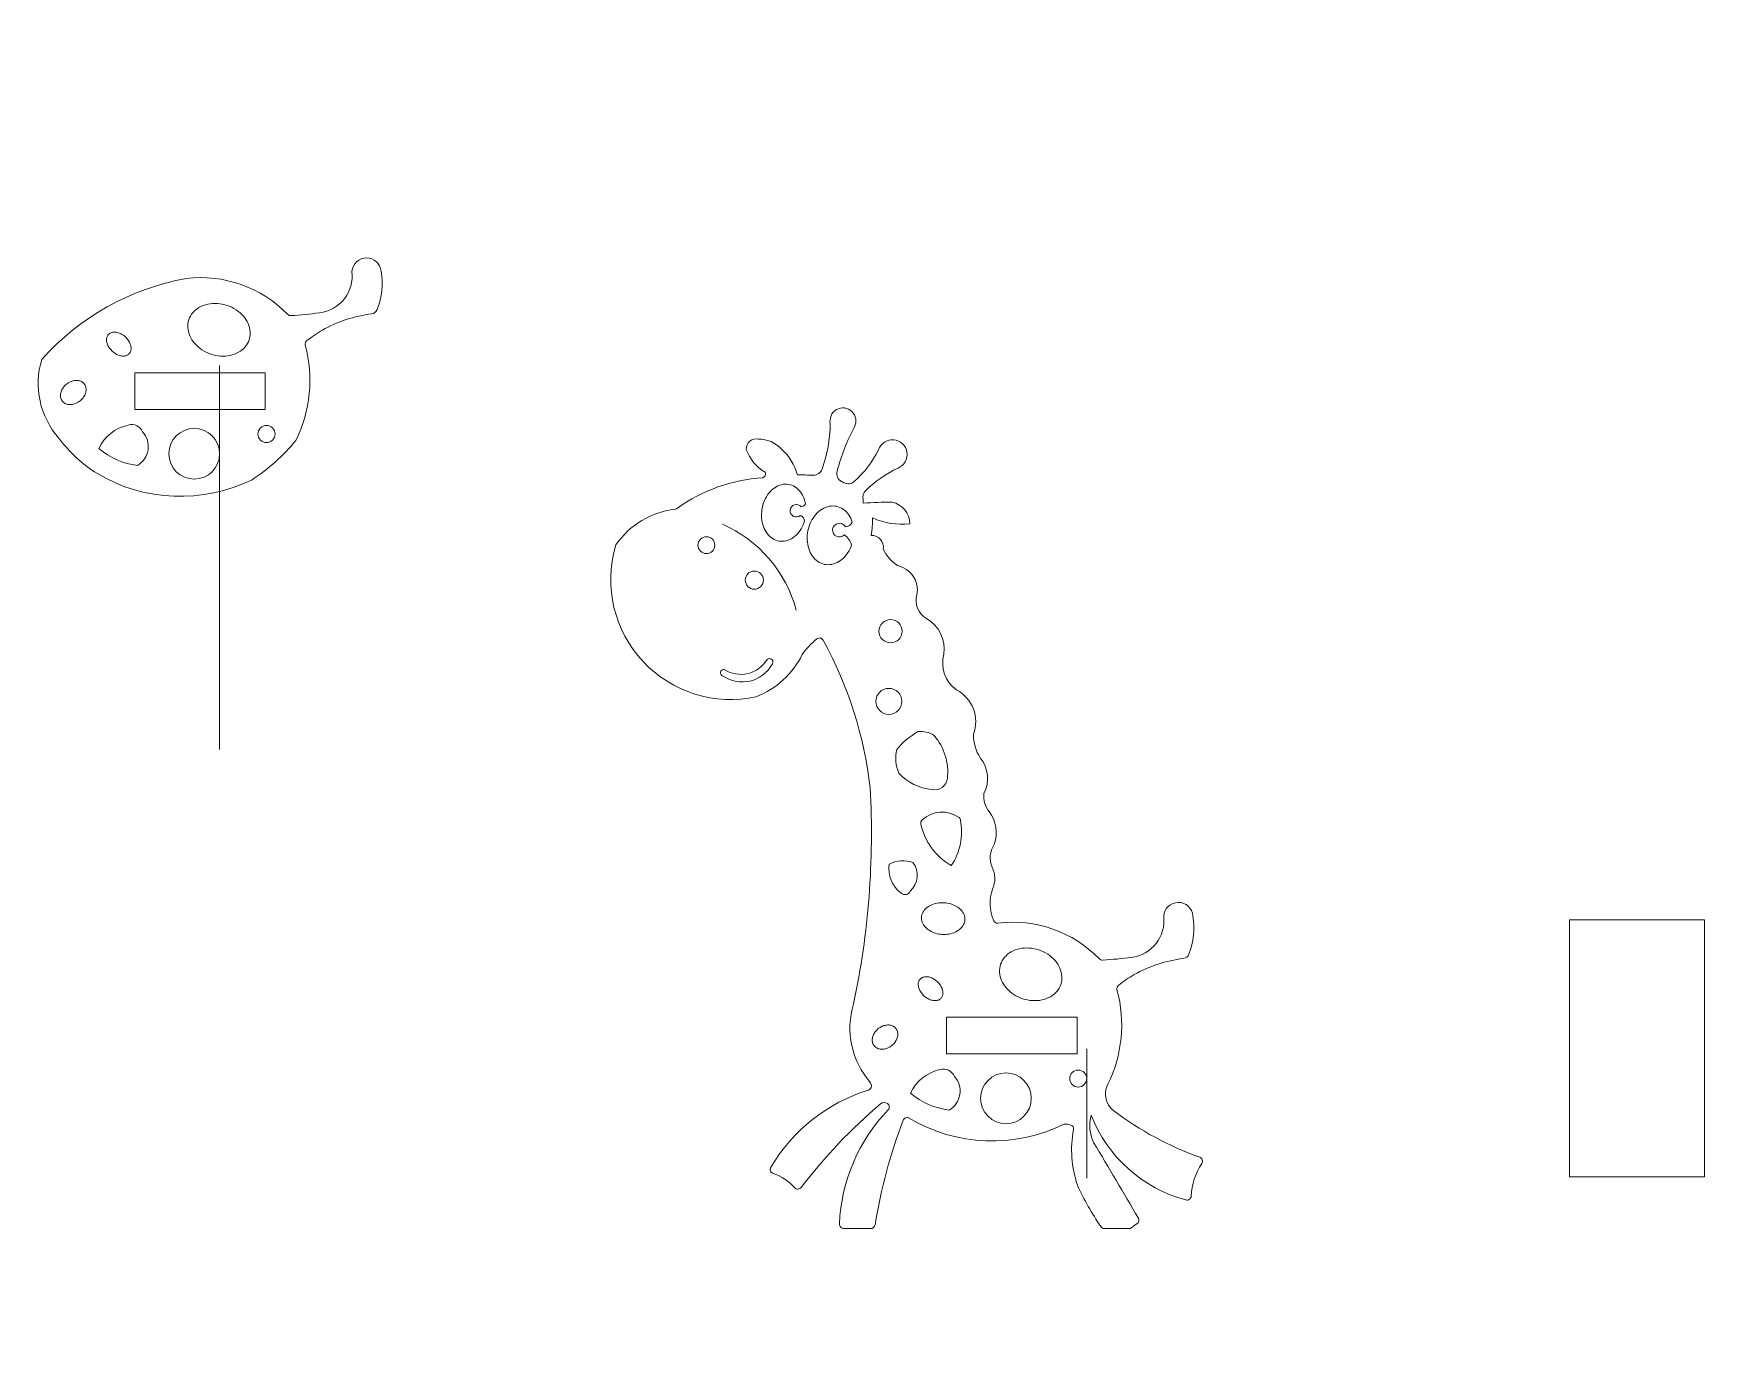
# Model space of a CAD drawing. Header units: centimetres. Extents: x -19 to 17.4, y -11.8 to 17.1.
import ezdxf

# ---------------------------------------------------------------- set-up
doc = ezdxf.new("R2010")
doc.units = ezdxf.units.CM
doc.header["$MEASUREMENT"] = 0
doc.layers.add('layer 1', color=7, linetype='Continuous')

msp = doc.modelspace()

# ---------------------------------------------------------------- linework, layer by layer
at = {"layer": 'layer 1', "lineweight": 9}
for points, knots in [([(-14.97943, 7.94499), (-14.97943, 8.25035), (-15.22698, 8.49791), (-15.53235, 8.49791), (-15.53235, 8.49791), (-15.83772, 8.49791), (-16.08527, 8.25036), (-16.08527, 7.94499), (-16.08527, 7.94499), (-16.08527, 7.63962), (-15.83772, 7.39207), (-15.53235, 7.39206), (-15.53235, 7.39206), (-15.22698, 7.39206), (-14.97943, 7.63961), (-14.97943, 7.94498), (-14.97943, 17.10608), (-14.97943, -10.37661), (-14.97943, 7.94499)], [0, 0, 0, 0, 0.2, 0.2, 0.2, 0.2, 0.4, 0.4, 0.4, 0.4, 0.6, 0.6, 0.6, 0.6, 1, 1, 1, 1.00001, 1.00001, 1.00001, 1.00001]), ([(-11.45754, 11.92218), (-11.4711, 12.08785), (-11.60972, 12.21527), (-11.77595, 12.21485), (-11.77595, 12.21485), (-11.94218, 12.21443), (-12.08015, 12.08631), (-12.09287, 11.92057)], [0, 0, 0, 0, 0.33333333, 0.33333333, 0.33333333, 0.33333333, 1, 1, 1, 1]), ([(-1.13538, 8.53273), (-1.07855, 8.64435), (-1.10184, 8.78005), (-1.19264, 8.86634), (-1.19264, 8.86634), (-1.28343, 8.95263), (-1.42014, 8.96898), (-1.52873, 8.90655), (-1.52873, 8.90655), (-1.63731, 8.84411), (-1.69195, 8.71774), (-1.66306, 8.59586)], [0, 0, 0, 0, 0.25, 0.25, 0.25, 0.25, 0.5, 0.5, 0.5, 0.5, 1, 1, 1, 1]), ([(-16.77205, 7.68849), (-16.64672, 7.76057), (-16.56078, 7.88554), (-16.53832, 8.02837), (-16.53832, 8.02837), (-16.51587, 8.1712), (-16.55931, 8.31652), (-16.65649, 8.42358)], [0, 0, 0, 0, 0.33333333, 0.33333333, 0.33333333, 0.33333333, 1, 1, 1, 1]), ([(-13.7703, 8.37554), (-13.7703, 8.47835), (-13.85365, 8.5617), (-13.95646, 8.5617), (-13.95646, 8.5617), (-14.05927, 8.5617), (-14.14262, 8.47835), (-14.14262, 8.37554), (-14.14262, 8.37554), (-14.14262, 8.27273), (-14.05927, 8.18938), (-13.95646, 8.18938), (-13.95646, 8.18938), (-13.85365, 8.18938), (-13.7703, 8.27272), (-13.7703, 8.37554)], [0, 0, 0, 0, 0.2, 0.2, 0.2, 0.2, 0.4, 0.4, 0.4, 0.4, 0.6, 0.6, 0.6, 0.6, 1, 1, 1, 1]), ([(-3.23104, 8.26323), (-3.2975, 8.27855), (-3.36728, 8.26146), (-3.41914, 8.21718), (-3.41914, 8.21718), (-3.47101, 8.1729), (-3.49882, 8.10666), (-3.49411, 8.03863)], [0, 0, 0, 0, 0.33333333, 0.33333333, 0.33333333, 0.33333333, 1, 1, 1, 1]), ([(-0.18671, 7.63243), (-0.05005, 7.6882), (0.03064, 7.83031), (0.0085, 7.97625), (0.0085, 7.97625), (-0.01364, 8.12219), (-0.13284, 8.23398), (-0.2799, 8.24671), (-0.2799, 8.24671), (-0.42696, 8.25944), (-0.5636, 8.1698), (-0.6105, 8.02984)], [0, 0, 0, 0, 0.25, 0.25, 0.25, 0.25, 0.5, 0.5, 0.5, 0.5, 1, 1, 1, 1]), ([(-3.13464, 7.42358), (-3.11012, 7.43093), (-3.0903, 7.44905), (-3.08079, 7.47281), (-3.08079, 7.47281), (-3.07128, 7.49656), (-3.07313, 7.52336), (-3.0858, 7.54559)], [0, 0, 0, 0, 0.33333333, 0.33333333, 0.33333333, 0.33333333, 1, 1, 1, 1]), ([(-2.29978, 6.78692), (-2.33466, 6.8303), (-2.39252, 6.84793), (-2.44566, 6.83138), (-2.44566, 6.83138), (-2.49881, 6.81483), (-2.53642, 6.76745), (-2.54049, 6.71194), (-2.54049, 6.71194), (-2.54456, 6.65643), (-2.51427, 6.60408), (-2.46412, 6.57994), (-2.46412, 6.57994), (-2.41396, 6.55581), (-2.35414, 6.56481), (-2.31331, 6.60263)], [0, 0, 0, 0, 0.2, 0.2, 0.2, 0.2, 0.4, 0.4, 0.4, 0.4, 0.6, 0.6, 0.6, 0.6, 1, 1, 1, 1]), ([(-1.33426, 6.35255), (-1.36544, 6.40898), (-1.42934, 6.43899), (-1.49267, 6.42697), (-1.49267, 6.42697), (-1.556, 6.41494), (-1.60445, 6.3636), (-1.61278, 6.29968), (-1.61278, 6.29968), (-1.62111, 6.23575), (-1.58743, 6.17371), (-1.5293, 6.14586), (-1.5293, 6.14586), (-1.47116, 6.118), (-1.40171, 6.13065), (-1.35711, 6.1772)], [0, 0, 0, 0, 0.2, 0.2, 0.2, 0.2, 0.4, 0.4, 0.4, 0.4, 0.6, 0.6, 0.6, 0.6, 1, 1, 1, 1]), ([(-6.34826, 5.93106), (-6.60451, 5.04544), (-6.37577, 4.09033), (-5.74614, 3.41688), (-5.74614, 3.41688), (-5.1165, 2.74343), (-4.17891, 2.45105), (-3.27808, 2.64723)], [0, 0, 0, 0, 0.33333333, 0.33333333, 0.33333333, 0.33333333, 1, 1, 1, 1]), ([(-4.18146, 5.95091), (-4.18146, 6.05211), (-4.2635, 6.13415), (-4.3647, 6.13415), (-4.3647, 6.13415), (-4.4659, 6.13415), (-4.54794, 6.05211), (-4.54794, 5.95091), (-4.54794, 5.95091), (-4.54794, 5.84971), (-4.4659, 5.76767), (-4.3647, 5.76767), (-4.3647, 5.76767), (-4.2635, 5.76767), (-4.18146, 5.84971), (-4.18146, 5.95091)], [0, 0, 0, 0, 0.2, 0.2, 0.2, 0.2, 0.4, 0.4, 0.4, 0.4, 0.6, 0.6, 0.6, 0.6, 1, 1, 1, 1]), ([(-0.5086, 5.86788), (-0.49623, 5.94348), (-0.51819, 6.02067), (-0.56851, 6.07844), (-0.56851, 6.07844), (-0.61883, 6.13621), (-0.69227, 6.16856), (-0.76886, 6.16668)], [0, 0, 0, 0, 0.33333333, 0.33333333, 0.33333333, 0.33333333, 1, 1, 1, 1]), ([(-3.12222, 5.19009), (-3.12222, 5.29901), (-3.21051, 5.3873), (-3.31943, 5.3873), (-3.31943, 5.3873), (-3.42834, 5.3873), (-3.51663, 5.29901), (-3.51663, 5.19009), (-3.51663, 5.19009), (-3.51663, 5.08118), (-3.42834, 4.99289), (-3.31943, 4.99289), (-3.31943, 4.99289), (-3.21051, 4.99289), (-3.12222, 5.08118), (-3.12222, 5.19009)], [0, 0, 0, 0, 0.2, 0.2, 0.2, 0.2, 0.4, 0.4, 0.4, 0.4, 0.6, 0.6, 0.6, 0.6, 1, 1, 1, 1]), ([(-0.09586, 4.07741), (-0.09586, 4.21714), (-0.20913, 4.3304), (-0.34885, 4.3304), (-0.34885, 4.3304), (-0.48858, 4.3304), (-0.60184, 4.21714), (-0.60184, 4.07741), (-0.60184, 4.07741), (-0.60184, 3.93769), (-0.48858, 3.82442), (-0.34885, 3.82442), (-0.34885, 3.82442), (-0.20913, 3.82442), (-0.09586, 3.93769), (-0.09586, 4.07741)], [0, 0, 0, 0, 0.2, 0.2, 0.2, 0.2, 0.4, 0.4, 0.4, 0.4, 0.6, 0.6, 0.6, 0.6, 1, 1, 1, 1]), ([(-1.81982, 3.88266), (-1.83273, 3.90613), (-1.85534, 3.9227), (-1.88161, 3.92796), (-1.88161, 3.92796), (-1.90787, 3.93322), (-1.93512, 3.92662), (-1.95608, 3.90994)], [0, 0, 0, 0, 0.33333333, 0.33333333, 0.33333333, 0.33333333, 1, 1, 1, 1]), ([(-3.99773, 3.09734), (-3.82643, 2.98298), (-3.61544, 2.94463), (-3.41485, 2.99138), (-3.41485, 2.99138), (-3.21426, 3.03813), (-3.04197, 3.16583), (-2.93889, 3.34414)], [0, 0, 0, 0, 0.33333333, 0.33333333, 0.33333333, 0.33333333, 1, 1, 1, 1]), ([(-3.97384, 3.24064), (-3.82164, 3.14339), (-3.63643, 3.1122), (-3.46076, 3.15424), (-3.46076, 3.15424), (-3.2851, 3.19628), (-3.13407, 3.30793), (-3.04238, 3.46356)], [0, 0, 0, 0, 0.33333333, 0.33333333, 0.33333333, 0.33333333, 1, 1, 1, 1]), ([(-2.93889, 3.34414), (-2.90685, 3.37294), (-2.90379, 3.4221), (-2.93201, 3.45466), (-2.93201, 3.45466), (-2.96022, 3.48722), (-3.00932, 3.49118), (-3.04238, 3.46356)], [0, 0, 0, 0, 0.33333333, 0.33333333, 0.33333333, 0.33333333, 1, 1, 1, 1]), ([(-3.97384, 3.24064), (-4.01324, 3.24687), (-4.05029, 3.22018), (-4.05684, 3.18084), (-4.05684, 3.18084), (-4.0634, 3.1415), (-4.03701, 3.10423), (-3.99773, 3.09734)], [0, 0, 0, 0, 0.33333333, 0.33333333, 0.33333333, 0.33333333, 1, 1, 1, 1]), ([(-0.10229, 2.54753), (-0.10229, 2.70385), (-0.22902, 2.83058), (-0.38534, 2.83058), (-0.38534, 2.83058), (-0.54166, 2.83058), (-0.66839, 2.70385), (-0.66839, 2.54753), (-0.66839, 2.54753), (-0.66839, 2.39121), (-0.54167, 2.26448), (-0.38534, 2.26448), (-0.38534, 2.26448), (-0.22902, 2.26448), (-0.10229, 2.3912), (-0.10229, 2.54753)], [0, 0, 0, 0, 0.2, 0.2, 0.2, 0.2, 0.4, 0.4, 0.4, 0.4, 0.6, 0.6, 0.6, 0.6, 1, 1, 1, 1]), ([(0.55008, 0.62737), (0.62843, 0.60834), (0.71118, 0.62464), (0.77646, 0.67195), (0.77646, 0.67195), (0.84175, 0.71926), (0.88299, 0.79282), (0.8893, 0.8732)], [0, 0, 0, 0, 0.33333333, 0.33333333, 0.33333333, 0.33333333, 1, 1, 1, 1]), ([(-0.11987, -1.63023), (-0.09059, -1.65789), (-0.04972, -1.66963), (-0.01022, -1.66173), (-0.01022, -1.66173), (0.02927, -1.65384), (0.06249, -1.62728), (0.07889, -1.5905)], [0, 0, 0, 0, 0.33333333, 0.33333333, 0.33333333, 0.33333333, 1, 1, 1, 1]), ([(6.24201, -2.12654), (6.22846, -1.96087), (6.08983, -1.83345), (5.9236, -1.83387), (5.9236, -1.83387), (5.75738, -1.83429), (5.6194, -1.96241), (5.60668, -2.12815)], [0, 0, 0, 0, 0.33333333, 0.33333333, 0.33333333, 0.33333333, 1, 1, 1, 1]), ([(3.92925, -5.67318), (3.92925, -5.57037), (3.84591, -5.48703), (3.74309, -5.48703), (3.74309, -5.48703), (3.64028, -5.48703), (3.55693, -5.57037), (3.55693, -5.67318), (3.55693, -5.67318), (3.55693, -5.776), (3.64028, -5.85934), (3.74309, -5.85934), (3.74309, -5.85934), (3.84591, -5.85934), (3.92925, -5.776), (3.92925, -5.67319), (3.92925, -2.58889), (3.92925, -11.84178), (3.92925, -5.67318)], [0, 0, 0, 0, 0.2, 0.2, 0.2, 0.2, 0.4, 0.4, 0.4, 0.4, 0.6, 0.6, 0.6, 0.6, 1, 1, 1, 1.00001, 1.00001, 1.00001, 1.00001]), ([(0.9275, -6.36023), (1.05284, -6.28815), (1.13878, -6.16318), (1.16123, -6.02035), (1.16123, -6.02035), (1.18369, -5.87752), (1.14024, -5.73221), (1.04307, -5.62514)], [0, 0, 0, 0, 0.33333333, 0.33333333, 0.33333333, 0.33333333, 1, 1, 1, 1]), ([(2.72012, -6.10374), (2.72012, -5.79837), (2.47257, -5.55082), (2.1672, -5.55082), (2.1672, -5.55082), (1.86183, -5.55082), (1.61428, -5.79837), (1.61428, -6.10374), (1.61428, -6.10374), (1.61428, -6.4091), (1.86183, -6.65666), (2.1672, -6.65666), (2.1672, -6.65666), (2.47257, -6.65666), (2.72012, -6.40911), (2.72012, -6.10374)], [0, 0, 0, 0, 0.2, 0.2, 0.2, 0.2, 0.4, 0.4, 0.4, 0.4, 0.6, 0.6, 0.6, 0.6, 1, 1, 1, 1]), ([(-0.40204, -6.3565), (-0.38319, -6.33693), (-0.37409, -6.30997), (-0.37721, -6.28298), (-0.37721, -6.28298), (-0.38034, -6.256), (-0.39537, -6.23183), (-0.41818, -6.21709)], [0, 0, 0, 0, 0.33333333, 0.33333333, 0.33333333, 0.33333333, 1, 1, 1, 1]), ([(0.05653, -6.53776), (0.03346, -6.52409), (0.00554, -6.52131), (-0.01978, -6.53015), (-0.01978, -6.53015), (-0.04509, -6.53899), (-0.06522, -6.55855), (-0.07476, -6.58361)], [0, 0, 0, 0, 0.33333333, 0.33333333, 0.33333333, 0.33333333, 1, 1, 1, 1]), ([(-2.95879, -7.60802), (-2.97265, -7.63149), (-2.97523, -7.65994), (-2.96585, -7.68553), (-2.96585, -7.68553), (-2.95646, -7.71112), (-2.93608, -7.73114), (-2.91034, -7.74009)], [0, 0, 0, 0, 0.33333333, 0.33333333, 0.33333333, 0.33333333, 1, 1, 1, 1]), ([(6.43669, -7.5231), (6.45183, -7.49981), (6.45547, -7.47087), (6.4466, -7.44454), (6.4466, -7.44454), (6.43772, -7.41821), (6.4173, -7.39739), (6.39114, -7.38801)], [0, 0, 0, 0, 0.33333333, 0.33333333, 0.33333333, 0.33333333, 1, 1, 1, 1]), ([(-2.43703, -8.05293), (-2.41889, -8.07291), (-2.39281, -8.0838), (-2.36584, -8.08265), (-2.36584, -8.08265), (-2.33888, -8.0815), (-2.31382, -8.06843), (-2.29745, -8.04697)], [0, 0, 0, 0, 0.33333333, 0.33333333, 0.33333333, 0.33333333, 1, 1, 1, 1]), ([(6.09093, -8.31983), (6.11741, -8.32685), (6.14565, -8.32156), (6.16779, -8.30543), (6.16779, -8.30543), (6.18993, -8.28929), (6.20362, -8.26403), (6.20503, -8.23666)], [0, 0, 0, 0, 0.33333333, 0.33333333, 0.33333333, 0.33333333, 1, 1, 1, 1]), ([(-1.46464, -8.84001), (-1.46579, -8.86724), (-1.45577, -8.89376), (-1.43691, -8.91343), (-1.43691, -8.91343), (-1.41805, -8.9331), (-1.39198, -8.94422), (-1.36473, -8.94422)], [0, 0, 0, 0, 0.33333333, 0.33333333, 0.33333333, 0.33333333, 1, 1, 1, 1])]:
    msp.add_open_spline(points, degree=3, knots=knots, dxfattribs=at)
for points in [[(-15.70618, 11.76374), (-16.92265, 11.54257), (-18.03097, 10.92298), (-18.85654, 10.00258)], [(-13.4958, 10.98369), (-14.06972, 11.5756), (-14.88787, 11.86432), (-15.70618, 11.76374)], [(-12.79991, 11.01645), (-12.35504, 11.07093), (-12.03851, 11.47568), (-12.09287, 11.92057)], [(-11.54321, 11.08665), (-11.43702, 11.35165), (-11.40733, 11.64114), (-11.45754, 11.92217)], [(-15.56202, 11.01953), (-15.63991, 10.92862), (-15.67916, 10.81084), (-15.67136, 10.69137)], [(-15.41944, 11.13647), (-15.47345, 11.10615), (-15.52172, 11.06657), (-15.56202, 11.01953)], [(-15.23503, 11.20554), (-15.29967, 11.19208), (-15.36186, 11.16879), (-15.41944, 11.13647)], [(-15.02686, 11.21997), (-15.09658, 11.22464), (-15.16662, 11.21978), (-15.23503, 11.20554)], [(-14.62104, 11.08476), (-14.74255, 11.16374), (-14.88226, 11.21029), (-15.02686, 11.21997)], [(-14.46313, 10.94835), (-14.50933, 11.00078), (-14.56245, 11.04667), (-14.62104, 11.08476)], [(-14.357, 10.78249), (-14.38369, 10.84288), (-14.41948, 10.89882), (-14.46313, 10.94835)], [(-13.4958, 10.98369), (-13.47655, 10.96384), (-13.44932, 10.95383), (-13.4218, 10.95649)], [(-13.4218, 10.95649), (-13.21389, 10.96939), (-13.00647, 10.98939), (-12.79991, 11.01645)], [(-11.66339, 10.99366), (-12.04016, 10.94539), (-12.40429, 10.82584), (-12.73635, 10.64139)], [(-11.66339, 10.99366), (-11.60943, 11.00057), (-11.56345, 11.03616), (-11.54321, 11.08665)], [(-17.3468, 10.58248), (-17.36795, 10.57431), (-17.38696, 10.56144), (-17.40241, 10.54484)], [(-17.27452, 10.59587), (-17.29924, 10.59592), (-17.32374, 10.59138), (-17.3468, 10.58248)], [(-17.19265, 10.58371), (-17.21921, 10.59171), (-17.24679, 10.59581), (-17.27452, 10.59587)], [(-17.10921, 10.54719), (-17.13546, 10.56266), (-17.16348, 10.57492), (-17.19265, 10.58371)], [(-15.67136, 10.69137), (-15.66732, 10.62956), (-15.65244, 10.56894), (-15.62741, 10.51228)], [(-14.42239, 10.27524), (-14.34449, 10.36615), (-14.30525, 10.48393), (-14.31304, 10.60339)], [(-14.31305, 10.60339), (-14.31709, 10.66521), (-14.33196, 10.72583), (-14.357, 10.78249)], [(-12.73635, 10.64139), (-12.85367, 10.57155), (-12.96671, 10.49476), (-13.07486, 10.41143)], [(-17.43591, 10.48664), (-17.44312, 10.463), (-17.44587, 10.43823), (-17.44402, 10.41358)], [(-17.44402, 10.41358), (-17.44194, 10.38592), (-17.43585, 10.35872), (-17.42594, 10.33281)], [(-17.40241, 10.54484), (-17.41784, 10.52823), (-17.4293, 10.50833), (-17.43591, 10.48664)], [(-17.42594, 10.33281), (-17.41506, 10.30435), (-17.40079, 10.2773), (-17.38346, 10.25224)], [(-17.38346, 10.25224), (-17.34688, 10.19936), (-17.29925, 10.15507), (-17.24386, 10.12244)], [(-16.96961, 10.41739), (-17.00618, 10.47026), (-17.05381, 10.51455), (-17.10921, 10.54719)], [(-16.92712, 10.33681), (-16.93801, 10.36527), (-16.95227, 10.39232), (-16.96961, 10.41739)], [(-16.90904, 10.25604), (-16.91112, 10.2837), (-16.91721, 10.31091), (-16.92712, 10.33681)], [(-16.91715, 10.18298), (-16.90994, 10.20662), (-16.90719, 10.2314), (-16.90904, 10.25604)], [(-15.62741, 10.51228), (-15.60072, 10.45189), (-15.56493, 10.39595), (-15.52128, 10.34641)], [(-15.52128, 10.34642), (-15.47508, 10.29398), (-15.42195, 10.24809), (-15.36336, 10.21001)], [(-15.36336, 10.21001), (-15.24185, 10.13103), (-15.10215, 10.08448), (-14.95755, 10.0748)], [(-14.56497, 10.15829), (-14.51095, 10.18861), (-14.46269, 10.2282), (-14.42239, 10.27524)], [(-13.31537, 8.23545), (-12.99605, 8.87966), (-12.92355, 9.61845), (-13.11152, 10.31245)], [(-13.07486, 10.41143), (-13.10694, 10.38964), (-13.12167, 10.3499), (-13.11153, 10.31247)], [(-18.85654, 10.00258), (-19.03833, 9.40416), (-18.89737, 8.75427), (-18.48398, 8.28494)], [(-17.24386, 10.12244), (-17.2176, 10.10697), (-17.18959, 10.0947), (-17.16041, 10.08591)], [(-17.16041, 10.08591), (-17.13385, 10.07791), (-17.10627, 10.07381), (-17.07854, 10.07375)], [(-17.07854, 10.07375), (-17.05383, 10.0737), (-17.02932, 10.07824), (-17.00626, 10.08715)], [(-17.00626, 10.08715), (-16.98511, 10.09532), (-16.9661, 10.10819), (-16.95065, 10.12479)], [(-16.95065, 10.12479), (-16.93522, 10.1414), (-16.92377, 10.1613), (-16.91715, 10.18298)], [(-14.95755, 10.0748), (-14.88782, 10.07013), (-14.81779, 10.07498), (-14.74937, 10.08923)], [(-14.74937, 10.08923), (-14.68474, 10.10269), (-14.62255, 10.12598), (-14.56497, 10.15829)], [(-18.23592, 9.51289), (-18.29365, 9.48635), (-18.344, 9.44606), (-18.38254, 9.39554)], [(-18.14889, 9.53971), (-18.17895, 9.53464), (-18.20821, 9.52562), (-18.23592, 9.51289)], [(-18.06387, 9.54106), (-18.09211, 9.54491), (-18.12078, 9.54446), (-18.14889, 9.53971)], [(-17.98917, 9.5168), (-18.01242, 9.52928), (-18.03772, 9.5375), (-18.06387, 9.54106)], [(-17.89827, 9.40322), (-17.91182, 9.45189), (-17.94465, 9.49292), (-17.98917, 9.51681)], [(-16.82826, 8.9115), (-16.82826, 8.9115), (-16.82826, 9.7115), (-16.82826, 9.7115)], [(-16.82826, 9.7115), (-16.82826, 9.7115), (-13.98219, 9.7115), (-13.98219, 9.7115)], [(-13.98219, 9.7115), (-13.98219, 9.7115), (-13.98219, 8.9115), (-13.98219, 8.9115)], [(-18.44772, 9.23384), (-18.44997, 9.20755), (-18.4475, 9.18107), (-18.44042, 9.15564)], [(-18.42778, 9.3165), (-18.43857, 9.29012), (-18.44529, 9.26225), (-18.44772, 9.23384)], [(-18.44042, 9.15564), (-18.42686, 9.10698), (-18.39403, 9.06595), (-18.34952, 9.04206)], [(-18.38254, 9.39554), (-18.40103, 9.3713), (-18.41624, 9.34472), (-18.42778, 9.3165)], [(-18.10277, 9.04598), (-18.04503, 9.07252), (-17.99469, 9.11281), (-17.95615, 9.16333)], [(-17.95615, 9.16333), (-17.93766, 9.18757), (-17.92245, 9.21414), (-17.91091, 9.24236)], [(-17.91091, 9.24236), (-17.90012, 9.26875), (-17.89339, 9.29662), (-17.89096, 9.32502)], [(-17.89096, 9.32502), (-17.88871, 9.35132), (-17.89119, 9.3778), (-17.89827, 9.40322)], [(-18.34951, 9.04207), (-18.32626, 9.02959), (-18.30096, 9.02137), (-18.27482, 9.01781)], [(-18.27482, 9.01781), (-18.24657, 9.01395), (-18.2179, 9.01441), (-18.18979, 9.01915)], [(-18.18979, 9.01915), (-18.15973, 9.02423), (-18.13047, 9.03325), (-18.10277, 9.04598)], [(-13.98219, 8.9115), (-13.98219, 8.9115), (-16.82826, 8.9115), (-16.82826, 8.9115)], [(-16.97167, 8.5706), (-17.25458, 8.50995), (-17.49219, 8.31916), (-17.61253, 8.05604)], [(-16.65649, 8.42358), (-16.70912, 8.54537), (-16.84453, 8.60853), (-16.97167, 8.5706)], [(-1.84126, 7.61099), (-1.72807, 7.92724), (-1.66786, 8.26), (-1.66306, 8.59586)], [(-1.13538, 8.53273), (-1.29922, 8.22603), (-1.42679, 7.9013), (-1.51554, 7.5651)], [(-18.48398, 8.28494), (-18.25348, 7.97757), (-17.96842, 7.71522), (-17.64302, 7.51096)], [(-17.61253, 8.05604), (-17.37311, 7.85594), (-17.08151, 7.72842), (-16.77205, 7.68849)], [(-14.27236, 7.37959), (-13.91009, 7.61245), (-13.58707, 7.90133), (-13.31537, 8.23545)], [(-3.49411, 8.03863), (-3.42205, 7.83034), (-3.27701, 7.6552), (-3.0858, 7.54559)], [(-2.72682, 8.04684), (-2.85614, 8.18787), (-3.03973, 8.26666), (-3.23104, 8.26323)], [(-2.38154, 7.48533), (-2.44171, 7.70117), (-2.56136, 7.89574), (-2.72682, 8.04684)], [(-1.14559, 7.33926), (-0.92348, 7.53196), (-0.74163, 7.76665), (-0.6105, 8.02984)], [(-17.64302, 7.51096), (-16.61366, 6.90107), (-15.34607, 6.85167), (-14.27236, 7.37959)], [(-3.13464, 7.42358), (-3.80598, 7.3799), (-4.4516, 7.14875), (-4.99812, 6.75642)], [(-2.03486, 7.47846), (-2.15041, 7.48152), (-2.26597, 7.48381), (-2.38154, 7.48533)], [(-2.03486, 7.47846), (-1.94847, 7.47617), (-1.87038, 7.52962), (-1.84126, 7.61099)], [(-1.51554, 7.5651), (-1.53948, 7.47439), (-1.49716, 7.37924), (-1.41377, 7.33627)], [(-1.36996, 7.31342), (-1.38452, 7.32111), (-1.39913, 7.32872), (-1.41377, 7.33627)], [(-1.36996, 7.31342), (-1.29699, 7.27494), (-1.20789, 7.2852), (-1.14559, 7.33926)], [(-0.18671, 7.63243), (-0.4477, 7.50794), (-0.68638, 7.34127), (-0.89313, 7.13912)], [(-3.09888, 6.92352), (-3.15024, 6.80308), (-3.17141, 6.67193), (-3.16053, 6.54145)], [(-3.00333, 7.08492), (-3.04212, 7.03554), (-3.07424, 6.98127), (-3.09888, 6.92352)], [(-2.87575, 7.20466), (-2.92408, 7.17142), (-2.96709, 7.13104), (-3.00333, 7.08492)], [(-2.72863, 7.27101), (-2.78124, 7.25786), (-2.83107, 7.23539), (-2.87575, 7.20466)], [(-2.57638, 7.27749), (-2.62704, 7.28566), (-2.67884, 7.28346), (-2.72863, 7.27101)], [(-2.43388, 7.22345), (-2.47723, 7.25092), (-2.52571, 7.26931), (-2.57638, 7.27749)], [(-2.3151, 7.11419), (-2.34785, 7.15741), (-2.38808, 7.19442), (-2.43388, 7.22345)], [(-2.23166, 6.9604), (-2.25155, 7.01558), (-2.27968, 7.06743), (-2.3151, 7.11419)], [(-2.20265, 6.85549), (-2.20964, 6.89115), (-2.21934, 6.92622), (-2.23166, 6.9604)], [(-0.89313, 7.13912), (-0.94229, 7.09105), (-0.96331, 7.0211), (-0.9488, 6.95389)], [(-0.94507, 6.86675), (-0.94135, 6.89579), (-0.94261, 6.92526), (-0.9488, 6.95389)], [(-5.04062, 6.73997), (-5.5654, 6.67886), (-6.03791, 6.39328), (-6.33599, 5.95708)], [(-5.04062, 6.73997), (-5.02529, 6.74175), (-5.01066, 6.74741), (-4.99812, 6.75642)], [(-2.22491, 6.47264), (-2.22734, 6.52923), (-2.26157, 6.57957), (-2.31331, 6.60263)], [(-2.29978, 6.78692), (-2.25659, 6.78826), (-2.21837, 6.81524), (-2.20265, 6.85549)], [(-1.97895, 6.62056), (-2.02137, 6.57153), (-2.05712, 6.51712), (-2.08527, 6.45872)], [(-1.84129, 6.73795), (-1.89285, 6.70601), (-1.93927, 6.66643), (-1.97895, 6.62056)], [(-1.68574, 6.7994), (-1.74084, 6.78835), (-1.79352, 6.76754), (-1.84129, 6.73795)], [(-1.52754, 6.79889), (-1.57971, 6.8097), (-1.63351, 6.80987), (-1.68574, 6.7994)], [(-1.38218, 6.73647), (-1.42594, 6.76684), (-1.47538, 6.78807), (-1.52754, 6.79889)], [(-1.26388, 6.61825), (-1.29595, 6.66439), (-1.33602, 6.70443), (-1.38218, 6.73647)], [(-1.18422, 6.45581), (-1.2024, 6.51368), (-1.22926, 6.56845), (-1.26388, 6.61825)], [(-0.31564, 6.88838), (-0.52568, 6.89145), (-0.73574, 6.88423), (-0.94507, 6.86675)], [(0.06849, 6.4191), (0.06698, 6.64649), (-0.09303, 6.84198), (-0.31564, 6.88838)], [(-2.40498, 4.53856), (-2.63016, 5.37357), (-3.22235, 6.06113), (-4.01475, 6.40759)], [(-3.16053, 6.54145), (-3.15531, 6.47888), (-3.14189, 6.41726), (-3.1206, 6.35819)], [(-3.1206, 6.35819), (-3.10071, 6.303), (-3.07258, 6.25115), (-3.03716, 6.2044)], [(-3.03716, 6.2044), (-3.00441, 6.16117), (-2.96418, 6.12417), (-2.91837, 6.09514)], [(-2.47651, 6.11393), (-2.42818, 6.14717), (-2.38516, 6.18754), (-2.34893, 6.23367)], [(-2.34893, 6.23367), (-2.31014, 6.28305), (-2.27801, 6.33731), (-2.25338, 6.39507)], [(-2.25338, 6.39507), (-2.24257, 6.42042), (-2.23307, 6.44631), (-2.22491, 6.47264)], [(-2.08527, 6.45872), (-2.14392, 6.33704), (-2.17175, 6.20281), (-2.16629, 6.06785)], [(-1.33426, 6.35255), (-1.26931, 6.35747), (-1.21201, 6.3969), (-1.18422, 6.45581)], [(-0.76886, 6.16668), (-0.74996, 6.29257), (-0.74112, 6.41978), (-0.74245, 6.54708)], [(-0.74245, 6.54709), (-0.48878, 6.43156), (-0.20843, 6.38731), (0.06849, 6.4191)], [(-6.33599, 5.95708), (-6.34144, 5.94911), (-6.34558, 5.94033), (-6.34826, 5.93106)], [(-2.91837, 6.09514), (-2.87503, 6.06766), (-2.82655, 6.04928), (-2.77588, 6.0411)], [(-2.77588, 6.0411), (-2.72521, 6.03293), (-2.67341, 6.03513), (-2.62362, 6.04758)], [(-2.62362, 6.04758), (-2.57101, 6.06073), (-2.52119, 6.0832), (-2.47651, 6.11393)], [(-2.16629, 6.06785), (-2.16368, 6.00308), (-2.15251, 5.93893), (-2.13308, 5.87708)], [(-2.13308, 5.87708), (-2.1149, 5.81922), (-2.08804, 5.76445), (-2.05342, 5.71464)], [(-1.20123, 5.94676), (-1.22113, 6.04097), (-1.27707, 6.12367), (-1.35711, 6.1772)], [(-1.33834, 5.71234), (-1.29593, 5.76136), (-1.26018, 5.81578), (-1.23203, 5.87418)], [(-1.23203, 5.87418), (-1.22061, 5.89787), (-1.21033, 5.92209), (-1.20123, 5.94676)], [(-0.5086, 5.86788), (-0.44142, 5.72068), (-0.33363, 5.59572), (-0.19789, 5.50767)], [(-2.05342, 5.71464), (-2.02134, 5.6685), (-1.98128, 5.62847), (-1.93512, 5.59643)], [(-1.93512, 5.59643), (-1.89135, 5.56605), (-1.84191, 5.54483), (-1.78975, 5.53401)], [(-1.78975, 5.53401), (-1.73759, 5.5232), (-1.68378, 5.52303), (-1.63155, 5.5335)], [(-1.63155, 5.5335), (-1.57646, 5.54455), (-1.52378, 5.56536), (-1.47601, 5.59495)], [(-1.47601, 5.59495), (-1.42444, 5.62689), (-1.37803, 5.66647), (-1.33834, 5.71234)], [(0.22723, 4.87278), (0.28479, 5.16542), (0.09462, 5.44943), (-0.19789, 5.50767)], [(0.22723, 4.87278), (0.16737, 4.67292), (0.25211, 4.45806), (0.43228, 4.35287)], [(0.81181, 3.57667), (0.85888, 3.88913), (0.70779, 4.19813), (0.43229, 4.35286)], [(-1.95608, 3.90994), (-2.07805, 3.81283), (-2.18515, 3.69838), (-2.27397, 3.57024)], [(-0.79494, 0.65995), (-0.92273, 1.79083), (-1.27092, 2.8857), (-1.81982, 3.88266)], [(-3.27808, 2.64723), (-2.8391, 2.81751), (-2.48053, 3.14712), (-2.27397, 3.57024)], [(0.81181, 3.57667), (0.73351, 3.28419), (0.84373, 2.97372), (1.08892, 2.79607)], [(1.45667, 1.83085), (1.59825, 2.19929), (1.43977, 2.61524), (1.08892, 2.79607)], [(0.24478, 1.89041), (0.07167, 1.78659), (-0.08307, 1.65483), (-0.21316, 1.50048)], [(0.60097, 1.80564), (0.49535, 1.87362), (0.3697, 1.90352), (0.24478, 1.89041)], [(1.45667, 1.83085), (1.45604, 1.64814), (1.50838, 1.46916), (1.60735, 1.31558)], [(-0.21316, 1.50048), (-0.25246, 1.32785), (-0.23765, 1.14731), (-0.17076, 0.98339)], [(0.8893, 0.8732), (0.92774, 1.21065), (0.82318, 1.54878), (0.60097, 1.80563)], [(1.68666, 0.53872), (1.81572, 0.79065), (1.78466, 1.09491), (1.60736, 1.31558)], [(-0.17076, 0.98339), (0.01771, 0.78031), (0.27427, 0.6536), (0.55008, 0.62737)], [(-1.15699, -4.04614), (-0.82692, -2.50065), (-0.70516, -0.91794), (-0.79493, 0.65986)], [(1.68666, 0.53872), (1.66696, 0.39944), (1.70723, 0.25834), (1.79747, 0.15045)], [(1.13567, 0.02521), (0.88775, 0.19037), (0.55922, 0.16549), (0.339, -0.03511)], [(1.17449, -0.03303), (1.16984, -0.00921), (1.15586, 0.01176), (1.13567, 0.02521)], [(1.91223, -0.57305), (1.99883, -0.328), (1.95566, -0.05578), (1.79748, 0.15044)], [(0.339, -0.03511), (0.31523, -0.05676), (0.30467, -0.08935), (0.31121, -0.12082)], [(0.31121, -0.12082), (0.39125, -0.50584), (0.63293, -0.83788), (0.97471, -1.03239)], [(0.97471, -1.03239), (1.17034, -0.73859), (1.24213, -0.37946), (1.17449, -0.03303)], [(1.91223, -0.57305), (1.81112, -0.71834), (1.79433, -0.90625), (1.86809, -1.06715)], [(-0.37826, -1.0011), (-0.41578, -1.24254), (-0.31626, -1.48486), (-0.11987, -1.63023)], [(0.13852, -0.96136), (-0.03227, -0.90615), (-0.21793, -0.92042), (-0.37826, -1.0011)], [(0.07889, -1.5905), (0.25648, -1.42677), (0.28218, -1.15554), (0.13852, -0.96137)], [(1.87692, -1.5436), (1.94205, -1.39079), (1.93884, -1.21745), (1.86809, -1.06715)], [(1.87692, -1.5436), (1.79353, -1.76709), (1.80159, -2.01443), (1.89936, -2.23201)], [(0.32403, -2.16003), (0.32198, -2.1968), (0.32785, -2.23358), (0.34125, -2.26789)], [(0.35317, -2.05476), (0.33603, -2.08736), (0.32609, -2.12325), (0.32403, -2.16003)], [(0.42583, -1.96239), (0.39618, -1.98849), (0.37156, -2.0198), (0.35317, -2.05476)], [(0.5349, -1.89196), (0.49525, -1.9099), (0.4585, -1.93364), (0.42583, -1.96239)], [(0.6697, -1.85036), (0.6232, -1.85852), (0.57791, -1.8725), (0.5349, -1.89196)], [(0.96247, -1.86673), (0.86743, -1.83884), (0.76725, -1.83324), (0.6697, -1.85036)], [(1.09179, -1.9231), (1.05121, -1.89896), (1.00777, -1.88003), (0.96247, -1.86673)], [(1.19232, -2.00525), (1.16307, -1.97303), (1.12919, -1.94535), (1.09179, -1.9231)], [(1.25423, -2.10515), (1.23986, -2.06835), (1.21888, -2.0345), (1.19232, -2.00525)], [(1.27146, -2.21301), (1.27351, -2.17623), (1.26763, -2.13945), (1.25423, -2.10515)], [(4.20376, -3.06503), (3.62983, -2.47313), (2.81168, -2.1844), (1.99338, -2.28498)], [(4.89964, -3.03227), (5.34452, -2.97779), (5.66104, -2.57305), (5.60668, -2.12815)], [(6.15634, -2.96207), (6.26254, -2.69707), (6.29222, -2.40759), (6.24202, -2.12655)], [(0.34125, -2.26789), (0.35563, -2.30468), (0.37661, -2.33854), (0.40317, -2.36778)], [(0.40317, -2.36778), (0.43242, -2.4), (0.4663, -2.42768), (0.5037, -2.44993)], [(0.5037, -2.44993), (0.54427, -2.47407), (0.58772, -2.49301), (0.63302, -2.5063)], [(0.63302, -2.5063), (0.72805, -2.53419), (0.82824, -2.53979), (0.92579, -2.52267)], [(0.92579, -2.52267), (0.97229, -2.51451), (1.01757, -2.50054), (1.06058, -2.48107)], [(1.06058, -2.48107), (1.10023, -2.46313), (1.13699, -2.4394), (1.16965, -2.41064)], [(1.16965, -2.41064), (1.1993, -2.38454), (1.22393, -2.35324), (1.24231, -2.31827)], [(1.24231, -2.31827), (1.25946, -2.28568), (1.26939, -2.24978), (1.27146, -2.21301)], [(1.89936, -2.23201), (1.9157, -2.26837), (1.95382, -2.28984), (1.99338, -2.28498)], [(14.45353, -2.21188), (14.45353, -2.21188), (14.45353, -7.81188), (14.45353, -7.81188)], [(17.39973, -2.21188), (17.39973, -2.21188), (14.45353, -2.21188), (14.45353, -2.21188)], [(17.39973, -7.81188), (17.39973, -7.81188), (17.39973, -2.21188), (17.39973, -2.21188)], [(2.28012, -2.91225), (2.2261, -2.94257), (2.17784, -2.98215), (2.13754, -3.02919)], [(2.46452, -2.84318), (2.39988, -2.85664), (2.33769, -2.87993), (2.28012, -2.91225)], [(2.6727, -2.82875), (2.60297, -2.82408), (2.53294, -2.82894), (2.46452, -2.84318)], [(3.07851, -2.96396), (2.957, -2.88498), (2.81729, -2.83843), (2.6727, -2.82875)], [(2.13754, -3.02919), (2.05964, -3.1201), (2.0204, -3.23788), (2.02819, -3.35735)], [(3.23643, -3.10037), (3.19023, -3.04794), (3.1371, -3.00205), (3.07851, -2.96396)], [(3.34255, -3.26624), (3.31587, -3.20585), (3.28008, -3.14991), (3.23643, -3.10037)], [(3.3865, -3.44533), (3.38247, -3.38352), (3.36759, -3.32289), (3.34255, -3.26624)], [(4.20376, -3.06503), (4.223, -3.08488), (4.25023, -3.09489), (4.27775, -3.09224)], [(4.27775, -3.09224), (4.48567, -3.07933), (4.69309, -3.05933), (4.89964, -3.03227)], [(6.03617, -3.05506), (5.6594, -3.10333), (5.29526, -3.22288), (4.9632, -3.40733)], [(6.03617, -3.05506), (6.09012, -3.04815), (6.13611, -3.01257), (6.15634, -2.96207)], [(0.26365, -3.56208), (0.25644, -3.58572), (0.25369, -3.6105), (0.25554, -3.63514)], [(0.25554, -3.63514), (0.25761, -3.6628), (0.2637, -3.69001), (0.27361, -3.71591)], [(0.29715, -3.50388), (0.28171, -3.52049), (0.27026, -3.54039), (0.26365, -3.56208)], [(0.35276, -3.46625), (0.33161, -3.47442), (0.31259, -3.48729), (0.29715, -3.50388)], [(0.42503, -3.45285), (0.40032, -3.4528), (0.37581, -3.45734), (0.35276, -3.46625)], [(0.5069, -3.46501), (0.48035, -3.45701), (0.45277, -3.45291), (0.42503, -3.45285)], [(0.59035, -3.50153), (0.56409, -3.48606), (0.53608, -3.4738), (0.5069, -3.46501)], [(0.72995, -3.63134), (0.69337, -3.57846), (0.64574, -3.53417), (0.59035, -3.50153)], [(0.77244, -3.71191), (0.76155, -3.68345), (0.74728, -3.6564), (0.72995, -3.63134)], [(2.0282, -3.35735), (2.03223, -3.41916), (2.04711, -3.47978), (2.07215, -3.53644)], [(2.07215, -3.53644), (2.09883, -3.59683), (2.13463, -3.65277), (2.17827, -3.70231)], [(3.27717, -3.77348), (3.35506, -3.68257), (3.39431, -3.5648), (3.38651, -3.44533)], [(4.62469, -3.63729), (4.59261, -3.65908), (4.57789, -3.69882), (4.58803, -3.73625)], [(4.9632, -3.40733), (4.84589, -3.47717), (4.73285, -3.55396), (4.62469, -3.63729)], [(0.27361, -3.71591), (0.2845, -3.74437), (0.29876, -3.77142), (0.3161, -3.79648)], [(0.3161, -3.79648), (0.35267, -3.84936), (0.40031, -3.89365), (0.4557, -3.92629)], [(0.4557, -3.92629), (0.48195, -3.94176), (0.50997, -3.95402), (0.53915, -3.96281)], [(0.53915, -3.96281), (0.5657, -3.97081), (0.59328, -3.97491), (0.62101, -3.97497)], [(0.62101, -3.97497), (0.64573, -3.97502), (0.67024, -3.97048), (0.69329, -3.96157)], [(0.69329, -3.96157), (0.71444, -3.9534), (0.73346, -3.94053), (0.7489, -3.92394)], [(0.7489, -3.92394), (0.76433, -3.90732), (0.77579, -3.88742), (0.7824, -3.86574)], [(0.79051, -3.79268), (0.78843, -3.76502), (0.78235, -3.73781), (0.77244, -3.71191)], [(0.7824, -3.86574), (0.78961, -3.8421), (0.79236, -3.81733), (0.79051, -3.79268)], [(2.17827, -3.70231), (2.22447, -3.75474), (2.2776, -3.80063), (2.33619, -3.83871)], [(2.33619, -3.83871), (2.4577, -3.91769), (2.59741, -3.96424), (2.74201, -3.97392)], [(2.74201, -3.97392), (2.81173, -3.97859), (2.88177, -3.97374), (2.95018, -3.95949)], [(2.95018, -3.95949), (3.01482, -3.94604), (3.07701, -3.92274), (3.13458, -3.89043)], [(3.13458, -3.89043), (3.1886, -3.86011), (3.23686, -3.82052), (3.27717, -3.77348)], [(4.38419, -5.81328), (4.7035, -5.16907), (4.77601, -4.43027), (4.58803, -3.73627)], [(-1.15699, -4.04614), (-1.33878, -4.64457), (-1.19782, -5.29445), (-0.78443, -5.76378)], [(0.87129, -4.33722), (0.87129, -4.33722), (3.71736, -4.33722), (3.71736, -4.33722)], [(0.87129, -5.13722), (0.87129, -5.13722), (0.87129, -4.33722), (0.87129, -4.33722)], [(3.71736, -4.33722), (3.71736, -4.33722), (3.71736, -5.13722), (3.71736, -5.13722)], [(-0.72822, -4.73222), (-0.73901, -4.7586), (-0.74574, -4.78648), (-0.74817, -4.81488)], [(-0.68298, -4.65318), (-0.70147, -4.67742), (-0.71669, -4.704), (-0.72822, -4.73222)], [(-0.53636, -4.53584), (-0.5941, -4.56237), (-0.64444, -4.60266), (-0.68298, -4.65318)], [(-0.44934, -4.50901), (-0.4794, -4.51408), (-0.50866, -4.52311), (-0.53636, -4.53584)], [(-0.36431, -4.50766), (-0.39256, -4.50381), (-0.42123, -4.50426), (-0.44934, -4.50901)], [(-0.28962, -4.53192), (-0.31287, -4.51944), (-0.33817, -4.51123), (-0.36431, -4.50766)], [(-0.19871, -4.6455), (-0.21227, -4.59683), (-0.2451, -4.55581), (-0.28961, -4.53191)], [(-0.21135, -4.80636), (-0.20056, -4.77997), (-0.19384, -4.7521), (-0.19141, -4.7237)], [(-0.19141, -4.7237), (-0.18916, -4.6974), (-0.19163, -4.67092), (-0.19871, -4.6455)], [(-0.74817, -4.81488), (-0.75042, -4.84117), (-0.74794, -4.86766), (-0.74086, -4.89308)], [(-0.74086, -4.89308), (-0.72731, -4.94174), (-0.69448, -4.98277), (-0.64996, -5.00666)], [(-0.64996, -5.00666), (-0.62671, -5.01913), (-0.60141, -5.02735), (-0.57526, -5.03092)], [(-0.57526, -5.03092), (-0.54702, -5.03477), (-0.51835, -5.03431), (-0.49024, -5.02957)], [(-0.49024, -5.02957), (-0.46018, -5.02449), (-0.43092, -5.01547), (-0.40321, -5.00274)], [(-0.40321, -5.00274), (-0.34548, -4.97621), (-0.29513, -4.93591), (-0.25659, -4.88539)], [(-0.25659, -4.88539), (-0.2381, -4.86115), (-0.22289, -4.83458), (-0.21135, -4.80636)], [(1.04307, -5.62514), (0.99044, -5.50335), (0.85502, -5.44019), (0.72789, -5.47812)], [(3.71736, -5.13722), (3.71736, -5.13722), (0.87129, -5.13722), (0.87129, -5.13722)], [(-0.76796, -5.84129), (-0.76679, -5.81448), (-0.77246, -5.78781), (-0.78443, -5.76378)], [(0.72789, -5.47812), (0.44498, -5.53878), (0.20737, -5.72956), (0.08703, -5.99269)], [(4.38419, -5.81328), (4.28696, -6.00943), (4.34337, -6.24701), (4.51839, -6.37853)], [(-0.83179, -5.92413), (-1.72519, -6.20202), (-2.48333, -6.80221), (-2.95879, -7.60802)], [(-0.83179, -5.92413), (-0.79517, -5.91274), (-0.76964, -5.8796), (-0.76796, -5.84129)], [(-0.41818, -6.21709), (-0.46369, -6.18768), (-0.52263, -6.18948), (-0.56627, -6.22159)], [(0.08703, -5.99269), (0.32644, -6.19278), (0.61804, -6.3203), (0.9275, -6.36023)], [(-0.56627, -6.22159), (-1.20694, -6.7664), (-1.78732, -7.37836), (-2.29745, -8.04697)], [(-0.40204, -6.3565), (-1.04754, -7.02686), (-1.42549, -7.91021), (-1.46464, -8.84001)], [(0.05653, -6.53776), (1.0859, -7.14765), (2.35348, -7.19705), (3.42719, -6.66913)], [(4.0267, -6.4723), (3.97132, -6.66986), (3.98991, -6.88084), (4.07899, -7.06567)], [(4.0267, -6.4723), (4.37992, -7.38268), (5.1471, -8.06933), (6.09093, -8.31983)], [(4.51839, -6.37853), (5.08853, -6.80695), (5.71984, -7.14725), (6.39114, -7.38801)], [(-0.07476, -6.58361), (-0.35515, -7.31963), (-0.55941, -8.08244), (-0.68435, -8.86008)], [(3.58463, -6.68797), (3.53491, -6.66725), (3.48041, -6.66073), (3.42719, -6.66913)], [(3.63904, -6.7886), (3.56379, -7.19088), (3.5932, -7.60575), (3.72442, -7.9934)], [(3.63904, -6.7886), (3.64693, -6.74642), (3.62425, -6.70447), (3.58464, -6.68797)], [(5.05474, -8.71711), (4.73143, -8.16548), (4.40618, -7.615), (4.07899, -7.06567)], [(6.43669, -7.5231), (6.2981, -7.73646), (6.2182, -7.98258), (6.20503, -8.23666)], [(-2.43703, -8.05293), (-2.56615, -7.9107), (-2.72889, -7.80314), (-2.91034, -7.74009)], [(3.72442, -7.9934), (3.86804, -8.31098), (4.04025, -8.61484), (4.23892, -8.90122)], [(14.45353, -7.81188), (14.45353, -7.81188), (17.39973, -7.81188), (17.39973, -7.81188)], [(5.0238, -8.84059), (5.06602, -8.81473), (5.07978, -8.75983), (5.05474, -8.71711)], [(-0.78308, -8.94422), (-0.78308, -8.94422), (-1.36473, -8.94422), (-1.36473, -8.94422)], [(-0.78308, -8.94422), (-0.73398, -8.94422), (-0.69214, -8.90857), (-0.68435, -8.86008)], [(4.23892, -8.90122), (4.2576, -8.92815), (4.2883, -8.94422), (4.32108, -8.94422)], [(4.87339, -8.94422), (4.87339, -8.94422), (4.32108, -8.94422), (4.32108, -8.94422)], [(5.0238, -8.84059), (4.97184, -8.87242), (4.92163, -8.90701), (4.87339, -8.94422)]]:
    msp.add_open_spline(points, degree=3, dxfattribs=at)

doc.saveas('drawing.dxf')
